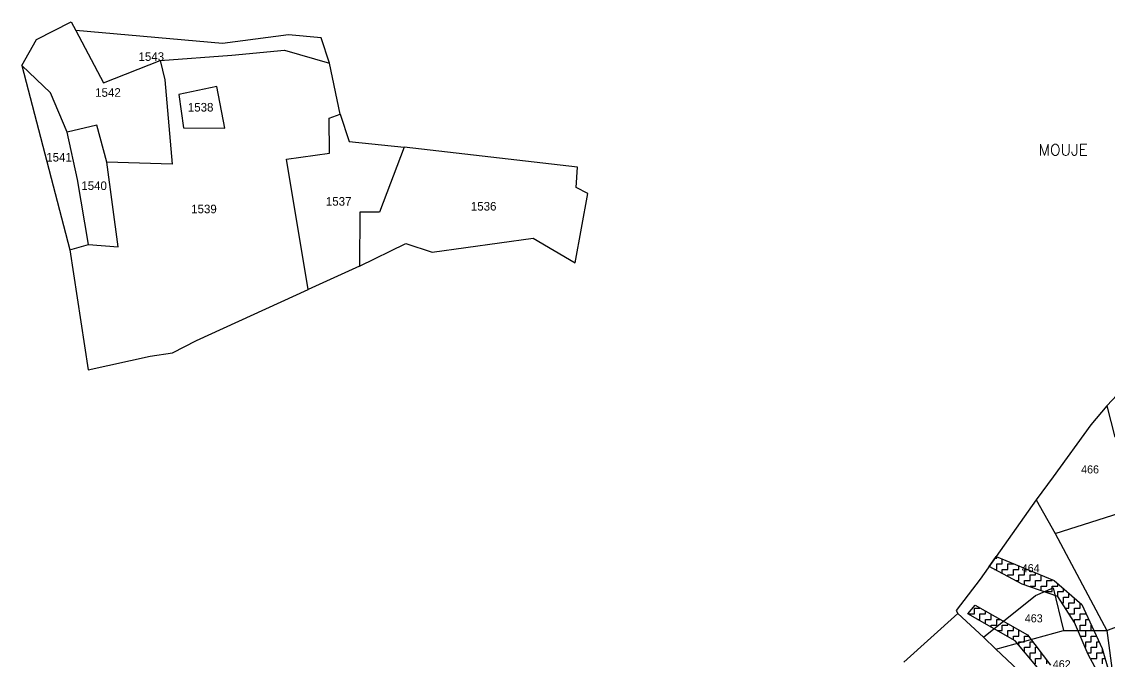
# Model space of a CAD drawing. Header units: metres. Extents: x 291362 to 296970, y 2012513 to 2016467.
# Drawn here: x 291572 to 292819, y 2015023 to 2015756 of the extents above; entities that cross this region are included whole.
import ezdxf
from ezdxf.enums import TextEntityAlignment as Align

# ---------------------------------------------------------------- set-up
doc = ezdxf.new("R2010")
doc.units = ezdxf.units.M
for name, color, linetype in [('POLY_HATCH', 12, 'Continuous'), ('POLY_PARCEL', 6, 'Continuous'), ('TEXT_MAPOUT', 7, 'Continuous'), ('TEXT_PARCEL', 7, 'Continuous'), ('V_BOUND_LINE', 7, 'Continuous')]:
    doc.layers.add(name, color=color, linetype=linetype)
doc.styles.get("Standard").update_dxf_attribs({"font": 'simplex.shx'})
doc.styles.add('TEXT_MAP', font='')
doc.styles.get('TEXT_MAP').set_extended_font_data('Kruti Dev 050')

msp = doc.modelspace()

# ---------------------------------------------------------------- linework, layer by layer
at = {"layer": 'POLY_HATCH'}
for p, q in [((292681.6, 2015131.3), (292689.7, 2015142.8)), ((292689.7, 2015142.8), (292756.3, 2015115.3)), ((292719.7, 2015111.1), (292681.6, 2015131.3)), ((292756.3, 2015115.3), (292788, 2015087.8)), ((292760.5, 2015097), (292719.7, 2015111.1)), ((292657.3, 2015077), (292665.6, 2015087)), ((292665.6, 2015087), (292725.6, 2015052.9)), ((292779.6, 2015067), (292760.5, 2015097)), ((292788, 2015087.8), (292811.2, 2015037.1)), ((292711.4, 2015046.2), (292657.3, 2015077)), ((292795.4, 2015030.4), (292779.6, 2015067)), ((292725.6, 2015052.9), (292752.2, 2015018)), ((292737.2, 2015015.5), (292711.4, 2015046.2)), ((292811.2, 2015037.1), (292818.7, 2015012.2)), ((292807.9, 2015007.2), (292795.4, 2015030.4))]:
    msp.add_line(p, q, dxfattribs=at)
at = {"layer": 'POLY_HATCH', "linetype": 'Continuous'}
for p, q in [((292688.3, 2015140.8), (292690.3, 2015140.8)), ((292690.3, 2015140.8), (292690.3, 2015142.5)), ((292696.7, 2015134.4), (292696.7, 2015139.9)), ((292683.8, 2015134.4), (292683.9, 2015134.4)), ((292683.9, 2015134.4), (292683.9, 2015134.5)), ((292687.8, 2015128), (292690.3, 2015128)), ((292690.3, 2015134.4), (292696.7, 2015134.4)), ((292690.3, 2015128), (292690.3, 2015134.4)), ((292696.7, 2015128), (292703, 2015128)), ((292696.7, 2015123.3), (292696.7, 2015128)), ((292703, 2015134.4), (292709.4, 2015134.4)), ((292703, 2015128), (292703, 2015134.4)), ((292709.4, 2015134.4), (292709.4, 2015134.6)), ((292709.4, 2015128), (292715.8, 2015128)), ((292709.4, 2015121.6), (292709.4, 2015128)), ((292715.8, 2015128), (292715.8, 2015132)), ((292722.2, 2015128), (292725.4, 2015128)), ((292722.2, 2015121.6), (292722.2, 2015128)), ((292734.9, 2015121.6), (292734.9, 2015124.1)), ((292703, 2015121.6), (292709.4, 2015121.6)), ((292703, 2015120), (292703, 2015121.6)), ((292711.9, 2015115.3), (292715.8, 2015115.3)), ((292715.8, 2015121.6), (292722.2, 2015121.6)), ((292715.8, 2015115.3), (292715.8, 2015121.6)), ((292722.2, 2015115.3), (292728.6, 2015115.3)), ((292722.2, 2015110.3), (292722.2, 2015115.3)), ((292728.6, 2015121.6), (292734.9, 2015121.6)), ((292728.6, 2015115.3), (292728.6, 2015121.6)), ((292734.9, 2015115.3), (292741.3, 2015115.3)), ((292734.9, 2015108.9), (292734.9, 2015115.3)), ((292741.3, 2015115.3), (292741.3, 2015121.5)), ((292747.7, 2015115.3), (292754.1, 2015115.3)), ((292747.7, 2015108.9), (292747.7, 2015115.3)), ((292754.1, 2015115.3), (292754.1, 2015116.2)), ((292760.5, 2015108.9), (292760.5, 2015111.7)), ((292728.6, 2015108.9), (292734.9, 2015108.9)), ((292728.6, 2015108), (292728.6, 2015108.9)), ((292741.3, 2015108.9), (292747.7, 2015108.9)), ((292741.3, 2015103.6), (292741.3, 2015108.9)), ((292747.7, 2015102.5), (292754.1, 2015102.5)), ((292747.7, 2015101.4), (292747.7, 2015102.5)), ((292754.1, 2015108.9), (292760.5, 2015108.9)), ((292754.1, 2015102.5), (292754.1, 2015108.9)), ((292760.5, 2015102.5), (292766.9, 2015102.5)), ((292760.5, 2015097), (292760.5, 2015102.5)), ((292766.9, 2015102.5), (292766.9, 2015106.1)), ((292773.2, 2015096.1), (292773.2, 2015100.6)), ((292765.1, 2015089.7), (292766.9, 2015089.7)), ((292766.9, 2015096.1), (292773.2, 2015096.1)), ((292766.9, 2015089.7), (292766.9, 2015096.1)), ((292773.2, 2015089.7), (292779.6, 2015089.7)), ((292773.2, 2015083.4), (292773.2, 2015089.7)), ((292779.6, 2015089.7), (292779.6, 2015095.1)), ((292786, 2015083.4), (292786, 2015089.5)), ((292658.4, 2015077), (292664.7, 2015077)), ((292658.4, 2015076.4), (292658.4, 2015077)), ((292664.7, 2015083.4), (292671.1, 2015083.4)), ((292664.7, 2015077), (292664.7, 2015083.4)), ((292671.1, 2015083.4), (292671.1, 2015083.9)), ((292671.1, 2015077), (292677.5, 2015077)), ((292671.1, 2015070.6), (292671.1, 2015077)), ((292677.5, 2015077), (292677.5, 2015080.2)), ((292683.9, 2015070.6), (292683.9, 2015076.6)), ((292769.2, 2015083.4), (292773.2, 2015083.4)), ((292773.3, 2015077), (292779.6, 2015077)), ((292779.6, 2015083.4), (292786, 2015083.4)), ((292779.6, 2015077), (292779.6, 2015083.4)), ((292786, 2015077), (292792.4, 2015077)), ((292786, 2015070.6), (292786, 2015077)), ((292792.4, 2015077), (292792.4, 2015078.2)), ((292668.6, 2015070.6), (292671.1, 2015070.6)), ((292677.5, 2015070.6), (292683.9, 2015070.6)), ((292677.5, 2015065.5), (292677.5, 2015070.6)), ((292683.9, 2015064.2), (292690.3, 2015064.2)), ((292683.9, 2015061.9), (292683.9, 2015064.2)), ((292690.3, 2015070.6), (292694.5, 2015070.6)), ((292690.3, 2015064.2), (292690.3, 2015070.6)), ((292696.7, 2015064.2), (292703, 2015064.2)), ((292696.7, 2015057.8), (292696.7, 2015064.2)), ((292703, 2015064.2), (292703, 2015065.7)), ((292709.4, 2015057.8), (292709.4, 2015062.1)), ((292779.6, 2015070.6), (292786, 2015070.6)), ((292779.6, 2015067.1), (292779.6, 2015070.6)), ((292786, 2015064.2), (292792.4, 2015064.2)), ((292786, 2015057.8), (292786, 2015064.2)), ((292792.4, 2015070.6), (292795.9, 2015070.6)), ((292792.4, 2015064.2), (292792.4, 2015070.6)), ((292798.8, 2015064.2), (292798.8, 2015064.2)), ((292798.8, 2015057.8), (292798.8, 2015064.2)), ((292691.1, 2015057.8), (292696.7, 2015057.8)), ((292702.3, 2015051.4), (292703, 2015051.4)), ((292703, 2015057.8), (292709.4, 2015057.8)), ((292703, 2015051.4), (292703, 2015057.8)), ((292709.4, 2015051.4), (292715.8, 2015051.4)), ((292709.4, 2015047.4), (292709.4, 2015051.4)), ((292715.8, 2015057.8), (292716.9, 2015057.8)), ((292715.8, 2015051.4), (292715.8, 2015057.8)), ((292722.2, 2015051.4), (292726.7, 2015051.4)), ((292722.2, 2015045.1), (292722.2, 2015051.4)), ((292783.6, 2015057.8), (292786, 2015057.8)), ((292786.4, 2015051.4), (292792.4, 2015051.4)), ((292792.4, 2015057.8), (292798.8, 2015057.8)), ((292792.4, 2015051.4), (292792.4, 2015057.8)), ((292798.8, 2015051.4), (292804.7, 2015051.4)), ((292798.8, 2015045.1), (292798.8, 2015051.4)), ((292715.8, 2015045.1), (292722.2, 2015045.1)), ((292715.8, 2015041), (292715.8, 2015045.1)), ((292722.2, 2015038.7), (292728.6, 2015038.7)), ((292722.2, 2015033.4), (292722.2, 2015038.7)), ((292728.6, 2015045.1), (292731.5, 2015045.1)), ((292728.6, 2015038.7), (292728.6, 2015045.1)), ((292734.9, 2015038.7), (292736.4, 2015038.7)), ((292734.9, 2015032.3), (292734.9, 2015038.7)), ((292791.9, 2015038.7), (292792.4, 2015038.7)), ((292792.4, 2015045.1), (292798.8, 2015045.1)), ((292792.4, 2015038.7), (292792.4, 2015045.1)), ((292798.8, 2015038.7), (292805.1, 2015038.7)), ((292798.8, 2015032.3), (292798.8, 2015038.7)), ((292805.1, 2015045.1), (292807.6, 2015045.1)), ((292805.1, 2015038.7), (292805.1, 2015045.1)), ((292728.5, 2015025.9), (292728.6, 2015025.9)), ((292728.6, 2015032.3), (292734.9, 2015032.3)), ((292728.6, 2015025.9), (292728.6, 2015032.3)), ((292734.9, 2015025.9), (292741.3, 2015025.9)), ((292734.9, 2015019.5), (292734.9, 2015025.9)), ((292741.3, 2015025.9), (292741.3, 2015032.2)), ((292794.6, 2015032.3), (292798.8, 2015032.3)), ((292798.8, 2015025.9), (292805.1, 2015025.9)), ((292798.8, 2015024.3), (292798.8, 2015025.9)), ((292805.1, 2015032.3), (292811.5, 2015032.3)), ((292805.1, 2015025.9), (292805.1, 2015032.3)), ((292811.5, 2015032.3), (292811.5, 2015036.2)), ((292811.5, 2015025.9), (292814.6, 2015025.9)), ((292811.5, 2015019.5), (292811.5, 2015025.9)), ((292747.7, 2015019.5), (292747.7, 2015023.8))]:
    msp.add_line(p, q, dxfattribs=at)
at = {"layer": 'POLY_PARCEL'}
for p, q in [((291588.9, 2015735.9), (291628.9, 2015756.1)), ((291628.9, 2015756.1), (291634.2, 2015746)), ((291572.1, 2015705.8), (291588.9, 2015735.9)), ((291802.2, 2015731.2), (291634.2, 2015746)), ((291634.2, 2015746), (291666, 2015686.1)), ((291878.1, 2015741.1), (291802.2, 2015731.2)), ((291915.7, 2015737.6), (291878.1, 2015741.1)), ((291925, 2015708.6), (291915.7, 2015737.6)), ((291813.2, 2015717.9), (291873.4, 2015723.7)), ((291873.4, 2015723.7), (291925, 2015708.6)), ((291666, 2015686.1), (291730.9, 2015711.5)), ((291730.9, 2015711.5), (291813.2, 2015717.9)), ((291730.9, 2015711.5), (291736.1, 2015689.5)), ((291605.1, 2015674.5), (291572.1, 2015705.8)), ((291572.1, 2015705.8), (291627.2, 2015494.4)), ((291937.3, 2015650), (291925, 2015708.6)), ((291736.1, 2015689.5), (291744.8, 2015592.8)), ((291624.3, 2015629.3), (291605.1, 2015674.5)), ((291795.8, 2015682), (291752.3, 2015672.7)), ((291752.3, 2015672.7), (291757.5, 2015634.5)), ((291805, 2015633.9), (291795.8, 2015682)), ((291924.6, 2015645.4), (291937.3, 2015650)), ((291937.3, 2015650), (291947.8, 2015618.8)), ((291658.4, 2015637.4), (291624.3, 2015629.3)), ((291669.5, 2015595.1), (291658.4, 2015637.4)), ((291925.2, 2015605.4), (291924.6, 2015645.4)), ((291635.9, 2015575.1), (291624.3, 2015629.3)), ((291757.5, 2015634.5), (291805, 2015633.9)), ((291947.8, 2015618.8), (292010.9, 2015612.4)), ((292010.9, 2015612.4), (291982.5, 2015537.7)), ((292209.7, 2015589.2), (292010.9, 2015612.4)), ((291875.9, 2015598.5), (291925.2, 2015605.4)), ((291900.7, 2015448.9), (291875.9, 2015598.5)), ((291682.8, 2015497.8), (291669.5, 2015595.1)), ((291744.8, 2015592.8), (291669.5, 2015595.1)), ((292208, 2015566.1), (292209.7, 2015589.2)), ((291648.6, 2015500.7), (291635.9, 2015575.1)), ((292221.3, 2015559.1), (292208, 2015566.1)), ((292206.8, 2015479.8), (292221.3, 2015559.1)), ((291959.9, 2015537.7), (291959.4, 2015475.7)), ((291982.5, 2015537.7), (291959.9, 2015537.7)), ((291627.2, 2015494.4), (291648.6, 2015500.7)), ((291648.6, 2015500.7), (291682.8, 2015497.8)), ((291959.4, 2015475.7), (292012.7, 2015501.8)), ((292012.7, 2015501.8), (292042.8, 2015491.9)), ((292042.8, 2015491.9), (292158.7, 2015508.1)), ((292158.7, 2015508.1), (292206.8, 2015479.8)), ((291627.2, 2015494.4), (291648.1, 2015356.8)), ((291959.4, 2015475.7), (291900.7, 2015448.9)), ((291772.7, 2015390.4), (291900.7, 2015448.9)), ((291744.9, 2015376.5), (291772.7, 2015390.4)), ((291719.4, 2015372.4), (291744.9, 2015376.5)), ((291648.1, 2015356.8), (291719.4, 2015372.4)), ((292816.7, 2015315.5), (292825.9, 2015279.6)), ((292735.6, 2015207.7), (292757.3, 2015169.1)), ((292757.3, 2015169.1), (292868.8, 2015204.8)), ((292757.3, 2015169.1), (292816.5, 2015057.8)), ((292734.7, 2015098), (292755, 2015106.8)), ((292755, 2015106.8), (292766.8, 2015058.1)), ((292675, 2015050.1), (292734.7, 2015098)), ((292675, 2015050.1), (292645.8, 2015077.6)), ((292816.5, 2015057.8), (292888.9, 2015085.8)), ((292689.5, 2015036.5), (292675, 2015050.1)), ((292689.5, 2015036.5), (292766.8, 2015058.1)), ((292766.8, 2015058.1), (292816.5, 2015057.8)), ((292816.5, 2015057.8), (292823.9, 2015003.4)), ((292740.3, 2014988.8), (292689.5, 2015036.5))]:
    msp.add_line(p, q, dxfattribs=at)
at = {"layer": 'V_BOUND_LINE'}
for p, q in [((292840.1, 2015340.4), (292816.7, 2015315.5)), ((292816.7, 2015315.5), (292798.3, 2015293.9)), ((292798.3, 2015293.9), (292754.9, 2015234)), ((292754.9, 2015234), (292735.6, 2015207.7)), ((292735.6, 2015207.7), (292671.3, 2015116.8)), ((292671.3, 2015116.8), (292643.8, 2015080.7)), ((292645.8, 2015077.6), (292583.9, 2015021.6)), ((292643.8, 2015080.7), (292645.8, 2015077.6))]:
    msp.add_line(p, q, dxfattribs=at)

# ---------------------------------------------------------------- texts
at = {"layer": 'TEXT_MAPOUT'}
msp.add_text('MOUJE', height=12.76, dxfattribs=at).set_placement((292738.4, 2015602.8))
at = {"layer": 'TEXT_PARCEL', "style": 'TEXT_MAP'}
for s, height, p in [('1543', 9.85, (291720.7, 2015716.2)), ('1542', 9.85, (291671, 2015675)), ('1538', 9.85, (291777.3, 2015658.1)), ('1541', 9.85, (291614.9, 2015600.7)), ('1540', 9.85, (291655.1, 2015568.1)), ('1537', 9.85, (291935.6, 2015550.1)), ('1536', 9.85, (292101.9, 2015544.5)), ('1539', 9.85, (291781.1, 2015541.4)), ('466', 9.19, (292797.4, 2015242.7)), ('464', 9.19, (292729.3, 2015129.4)), ('463', 9.19, (292732.8, 2015071.9)), ('462', 9.19, (292764.9, 2015019.2))]:
    msp.add_text(s, height=height, dxfattribs=at).set_placement(p, align=Align.MIDDLE)

doc.saveas('drawing.dxf')
